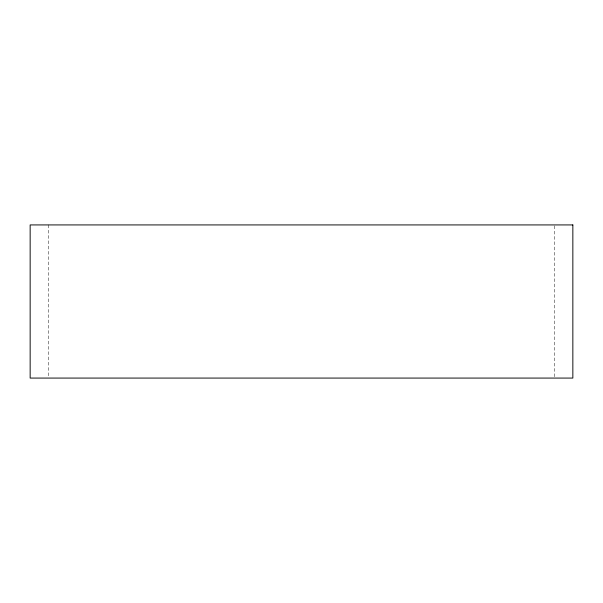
<?xml version="1.0" encoding="UTF-8"?>
<svg xmlns="http://www.w3.org/2000/svg" width="603" height="603" viewBox="0 0 603 603"><rect width="100%" height="100%" fill="white"/><g stroke="black" fill="none" stroke-linecap="round" stroke-linejoin="round"><path stroke-width="0.45" stroke-dasharray="3.02 2.26" d="M554.315 225.869L554.315 377.131M48.685 224.927L48.685 377.131"/><path stroke-width="0.9" d="M572.85 224.927L30.15 224.927L30.15 378.073L572.85 378.073L572.85 224.927"/></g></svg>
